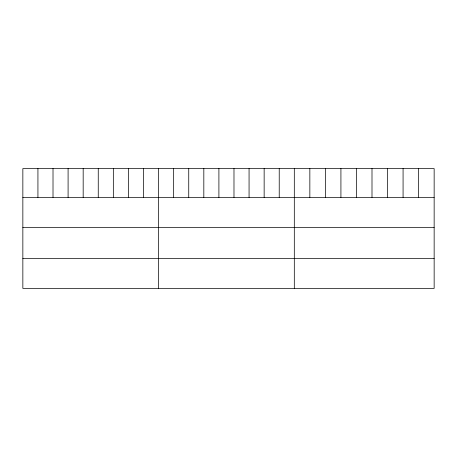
<?xml version="1.0" encoding="UTF-8"?>
<svg xmlns="http://www.w3.org/2000/svg" width="457" height="457" viewBox="0 0 457 457"><rect width="100%" height="100%" fill="white"/><g stroke="black" fill="none" stroke-linecap="round" stroke-linejoin="round"><path stroke-width="0.69" d="M434.15 197.384L434.15 288.401L22.85 288.401L22.85 168.599L434.15 168.599L434.15 197.384L22.85 197.384M22.85 227.42L434.15 227.42M22.85 258.365L434.15 258.365M418.612 168.599L418.612 197.384M403.074 168.599L403.074 197.384M387.536 168.599L387.536 197.384M371.998 168.599L371.998 197.384M356.46 168.599L356.46 197.384M340.922 168.599L340.922 197.384M325.384 168.599L325.384 197.384M309.846 168.599L309.846 197.384M294.308 168.599L294.308 288.401M279.227 168.599L279.227 197.384M264.146 168.599L264.146 197.384M249.065 168.599L249.065 197.384M233.984 168.599L233.984 197.384M218.903 168.599L218.903 197.384M203.822 168.599L203.822 197.384M188.741 168.599L188.741 197.384M173.66 168.599L173.66 197.384M158.579 168.599L158.579 288.401M143.498 168.599L143.498 197.384M128.417 168.599L128.417 197.384M113.336 168.599L113.336 197.384M98.255 168.599L98.255 197.384M83.174 168.599L83.174 197.384M68.093 168.599L68.093 197.384M53.012 168.599L53.012 197.384M37.931 168.599L37.931 197.384"/></g></svg>
